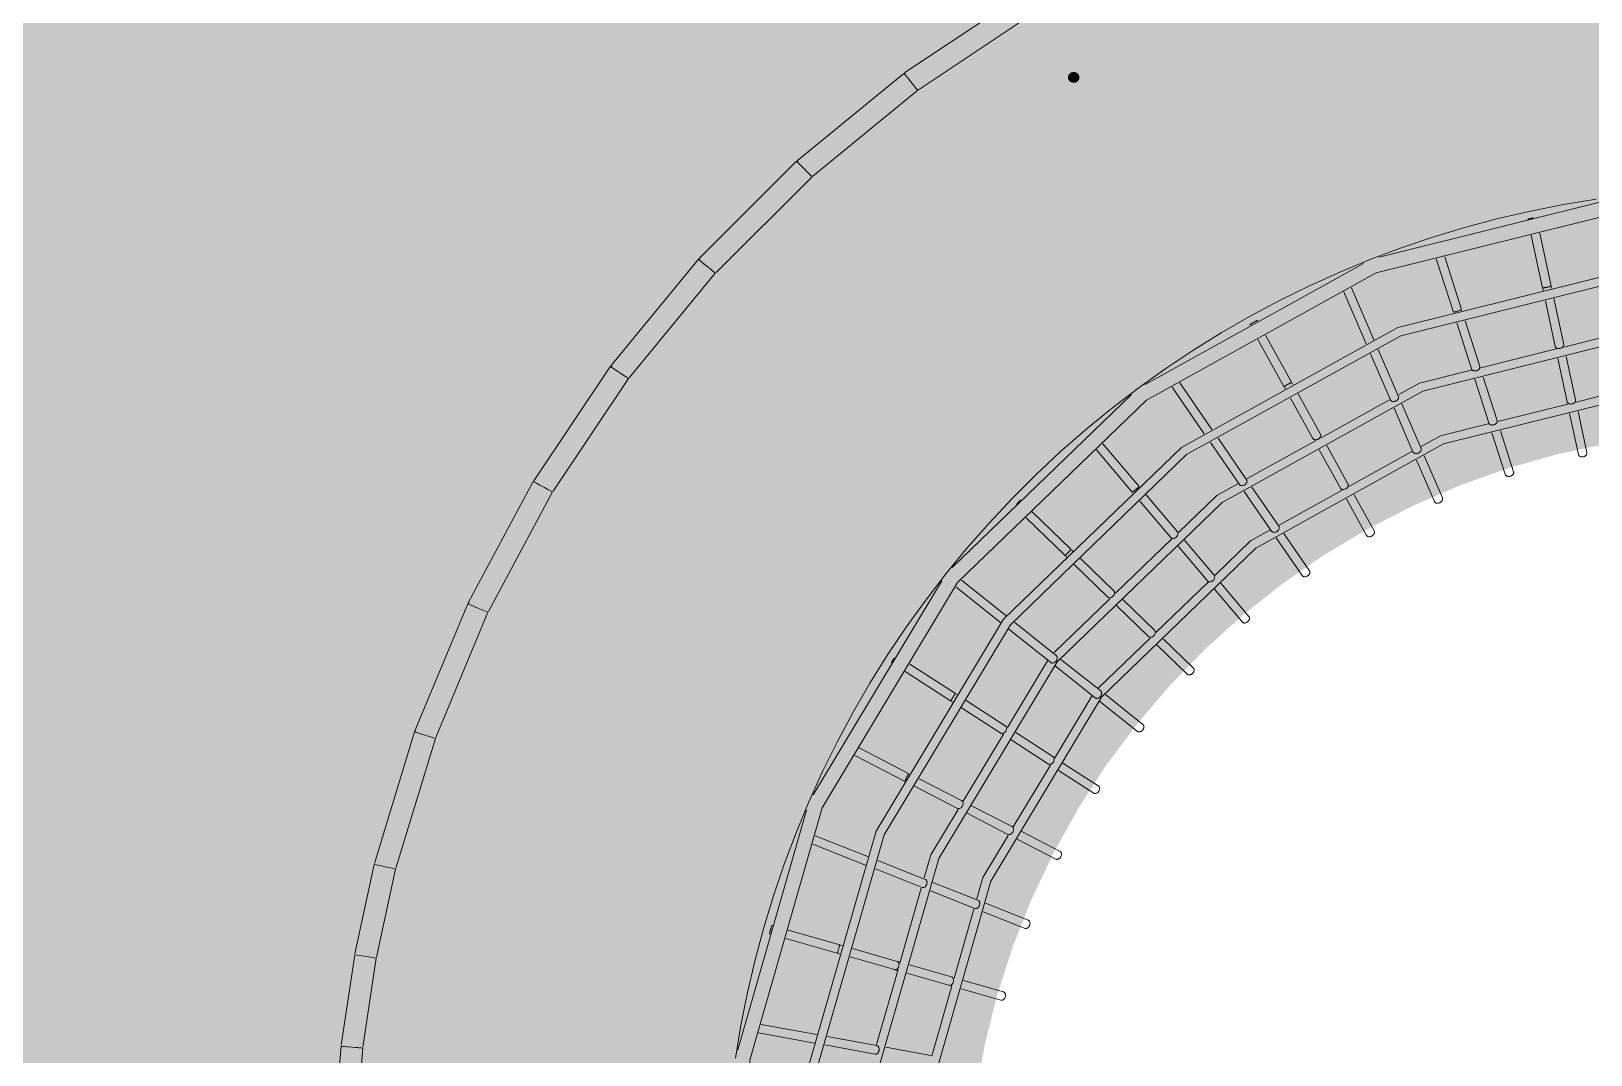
# Model space of a CAD drawing. Header units: millimetres. Extents: x -100577 to 287200, y -212120 to 238461.
# Drawn here: x 26389 to 29597, y 48802 to 50908 of the extents above; entities that cross this region are included whole.
import ezdxf

# ---------------------------------------------------------------- set-up
doc = ezdxf.new("R2010")
doc.units = ezdxf.units.MM
for name, color, linetype, lineweight in [('02_切断（家具）', 8, 'Continuous', 18), ('06_部屋の色', 8, 'Continuous', 0), ('11_見えがかり（家具）', 8, 'Continuous', 9)]:
    doc.layers.add(name, color=color, linetype=linetype, lineweight=lineweight)

msp = doc.modelspace()

# ---------------------------------------------------------------- hatches: boundary and pattern name
at = {"layer": '02_切断（家具）'}
msp.add_hatch(color=8, dxfattribs=at).paths.add_polyline_path([(28542.7, 50808.2), (28542.3, 50807.6), (28542, 50807.2), (28541.5, 50806.6), (28541.2, 50806.2), (28540.6, 50805.8), (28540.2, 50805.4), (28539.5, 50805), (28539, 50804.6), (28538.3, 50804.3), (28537.8, 50804), (28537, 50803.7), (28536.4, 50803.5), (28535.6, 50803.4), (28535, 50803.2), (28534.2, 50803.2), (28533.5, 50803.1), (28532.7, 50803.2), (28532.1, 50803.2), (28531.3, 50803.4), (28530.7, 50803.5), (28529.9, 50803.7), (28529.3, 50803.9), (28528.7, 50804.2), (28528.1, 50804.5), (28527.5, 50804.8), (28527.1, 50805.1), (28526.5, 50805.6), (28526.1, 50805.9), (28525.6, 50806.4), (28525.2, 50806.8), (28524.7, 50807.4), (28524.4, 50807.9), (28524, 50808.5), (28523.7, 50809.1), (28523.4, 50809.8), (28523.2, 50810.4), (28523, 50811.1), (28522.9, 50811.7), (28522.8, 50812.5), (28522.8, 50813.1), (28522.8, 50813.8), (28522.9, 50814.4), (28523, 50815.2), (28523.1, 50815.7), (28523.4, 50816.4), (28523.6, 50817), (28523.9, 50817.6), (28524.2, 50818.1), (28524.6, 50818.7), (28524.9, 50819.1), (28525.3, 50819.6), (28525.7, 50820), (28526.3, 50820.5), (28526.7, 50820.9), (28527.3, 50821.3), (28527.8, 50821.6), (28528.5, 50822), (28529.1, 50822.3), (28529.8, 50822.5), (28530.5, 50822.7), (28531.3, 50822.9), (28531.9, 50823), (28532.7, 50823.1), (28533.4, 50823.1), (28534.2, 50823.1), (28534.8, 50823.1), (28535.6, 50822.9), (28536.2, 50822.8), (28536.9, 50822.6), (28537.5, 50822.4), (28538.2, 50822.1), (28538.7, 50821.8), (28539.3, 50821.4), (28539.8, 50821.2), (28540.4, 50820.7), (28540.8, 50820.4), (28541.3, 50819.9), (28541.7, 50819.5), (28542.2, 50818.9), (28542.5, 50818.4), (28542.9, 50817.7), (28543.2, 50817.2), (28543.5, 50816.5), (28543.7, 50815.9), (28543.9, 50815.2), (28544, 50814.6), (28544.1, 50813.8), (28544.1, 50813.2), (28544.1, 50812.4), (28544, 50811.8), (28543.9, 50811.1), (28543.7, 50810.5), (28543.5, 50809.8), (28543.3, 50809.3), (28543, 50808.7)])
at = {"layer": '06_部屋の色', "true_color": 0xf6e3a4}
h = msp.add_hatch(color=8, dxfattribs=at)
h.paths.add_polyline_path([(15895.7, 43200.1), (16234.5, 43603.9), (16574.4, 44006.9), (14846.3, 45467.7), (18008.7, 50107.5), (18205.2, 50395.6), (18096.6, 50492.5), (18090.8, 50497.8), (18270.8, 50761.8), (18385, 50659.5), (18569.5, 50930.2), (18461.2, 51027.4), (18455.4, 51032.7), (18635.5, 51297), (18749.5, 51194.3), (18783.6, 51244.4), (18814.7, 51289.9), (20029.8, 53072.7), (19922.5, 53171.3), (19916.7, 53176.7), (20097.5, 53441.8), (20203.1, 53344.4), (20210.4, 53337.7), (20395.6, 53609.4), (20288.6, 53708.4), (20282.8, 53713.8), (20463.7, 53979.2), (20576.4, 53874.6), (20596, 53903.4), (21234.8, 54840.6), (21263.9, 54883.2), (21359.7, 55014.5), (21373.6, 55033.6), (21378.3, 55039.3), (21482.8, 55164.6), (21493.3, 55177.2), (21561.8, 55255.5), (21563.9, 55257.9), (21625.8, 55367.7), (21627.5, 55370.8), (21627.6, 55370.8), (21629.9, 55374.5), (21780.4, 55613.7), (21782.9, 55617), (21953.5, 55837.9), (21956.4, 55840.9), (22147.4, 56044.4), (22150.6, 56047.2), (22360.2, 56231.4), (22363.6, 56233.8), (22590, 56397), (22591.8, 56398.1), (22798.5, 56518.8), (22834.6, 56539.9), (23051.8, 56640.2), (23091.8, 56658.6), (23317.7, 56737.6), (23359.2, 56752.1), (23591.6, 56809), (23634.3, 56819.5), (23871.1, 56853.8), (23913.9, 56860), (23914.7, 56860.1), (23918.9, 56860.3), (24201.3, 56873.9), (24256.9, 56873.9), (26592.1, 56873.5), (26592.3, 57022), (26592.3, 57025.5), (30188.3, 57025), (30188.1, 56878.5), (30188.1, 56873), (30228.2, 56873), (30239.8, 56873), (33347.6, 56872.6), (33387.5, 56872.5), (33389.4, 56872.5), (33395.5, 56872.5), (33397.4, 56872.4), (33399.4, 56872.3), (33399.9, 56872.3), (33695.1, 56857.4), (33699.3, 56856.8), (33987.9, 56812.9), (33992, 56811.8), (34274.7, 56739.2), (34278.6, 56737.8), (34552.8, 56637.1), (34556.4, 56635.3), (34819.1, 56507.6), (34822.5, 56505.6), (35071.1, 56352.1), (35074.2, 56349.8), (35306.3, 56172), (35307.1, 56171.3), (35518.7, 55972.5), (35525, 55966.7), (35546.1, 55944.8), (35551.1, 55939.5), (35595.2, 55893.8), (35765.9, 55716.5), (38201.6, 53187.4), (38520.7, 52856), (38555.3, 52820.1), (38568.2, 52806.7), (38566, 52804.6), (38459.4, 52701.1), (38561.6, 52595.3), (38565, 52591.7), (38478.9, 52508), (37969.9, 52018.2), (37917.6, 51966.6), (37818.3, 52068.5), (37811.5, 52075.5), (37807.9, 52071.9), (37807.8, 52071.8), (37807.1, 52071.1), (37803.9, 52068), (37517.2, 51785.6), (37175.5, 51453.6), (37174.1, 51452.2), (37168.1, 51446.4), (36677.4, 50958.6), (36666.8, 50948), (36233.3, 50521), (36337.4, 50416.4), (36340.5, 50413.3), (36276.6, 50350.3), (35928, 49999), (35577, 49649.9), (35093, 49157.3), (34927.8, 48990.8), (34819.6, 49097.5), (34475.8, 48750.8), (34469.6, 48744.3), (34288.1, 48557.2), (34393.2, 48454.4), (34396.8, 48450.9), (34244.8, 48294.2), (33905.1, 47948.4), (33417, 47440), (32936.3, 46944.1), (32588.8, 46577.4), (32516.7, 46502.3), (32411.6, 46602.3), (32406.6, 46607.1), (32195, 46386.6), (32301.6, 46285.4), (32305.3, 46282), (32253.1, 46227.7), (31770.9, 45713.7), (31296, 45212.2), (31069.6, 44967.7), (30963.6, 45066.7), (30958.5, 45071.4), (30845.5, 44949.4), (30841.7, 44945.3), (30516.6, 44598.6), (30511.8, 44593.5), (30509.5, 44591.1), (30505.1, 44586.3), (30503.8, 44584.8), (30046.7, 44086.2), (30042.5, 44081.6), (29562.2, 43562.3), (29551.8, 43551), (29244.8, 43211.4), (29238.1, 43204.1), (28896.6, 42831.2), (28436.3, 42317.2), (28427.4, 42307.3), (28427.3, 42307.2), (28426.3, 42306.1), (27968.4, 41799.5), (27962.9, 41793.4), (27646.1, 41434.9), (27641.4, 41429.6), (27308.9, 41058), (27303.9, 41052.5), (26846.9, 40530.1), (26840, 40522.3), (26382.5, 40004.2), (26211.1, 39805.7), (26324, 39707.5), (26325.8, 39705.9), (26180.2, 39537.2), (25847.6, 39156.8), (25389.7, 38621), (24938.5, 38098.1), (24626.1, 37727.5), (24364.5, 37421.2), (23374.9, 38257.8), (23065.6, 38519.2), (23563.5, 39106.1), (24076.9, 39706.4), (24579.2, 40289.5), (25083.7, 40870.7), (22218.7, 43367), (21705, 42775.2), (21193.4, 42181.4), (20684.1, 41585.8), (20163.7, 40972.6), (20123.7, 40925.2), (22415.2, 38989.2), (21963.5, 38452.5), (21474.4, 37867.6), (21149.6, 37476.6), (20667.4, 36892.6), (20664.9, 36891), (20661.6, 36891.1), (14721.6, 41777.3), (14719.8, 41780.7), (14720.9, 41784.4), (15389.4, 42592.9)])
h.paths.add_polyline_path([(31135.5, 49518.8), (31065.3, 49596.5), (30990.2, 49669.4), (30910.4, 49737.2), (30826.3, 49799.7), (30738.4, 49856.5), (30647, 49907.4), (30552.3, 49952.3), (30455, 49990.9), (30355.4, 50023), (30253.8, 50048.6), (30150.9, 50067.4), (30046.9, 50079.5), (29942.3, 50084.8), (29837.6, 50083.2), (29733.3, 50074.7), (29629.6, 50059.5), (29527.3, 50037.5), (29426.6, 50008.9), (29327.9, 49973.7), (29231.8, 49932.1), (29138.7, 49884.4), (29048.8, 49830.7), (28962.7, 49771.2), (28880.6, 49706.2), (28802.9, 49635.9), (28730, 49560.8), (28662.2, 49481), (28599.7, 49397), (28542.9, 49309.1), (28491.9, 49217.6), (28447.1, 49123), (28408.5, 49025.7), (28376.3, 48926.1), (28350.8, 48824.5), (28331.9, 48721.5), (28319.9, 48617.5), (28314.6, 48512.9), (28316.2, 48408.3), (28324.6, 48303.9), (28339.9, 48200.3), (28361.9, 48097.9), (28390.5, 47997.2), (28425.7, 47898.6), (28467.2, 47802.5), (28515, 47709.3), (28568.7, 47619.5), (28628.2, 47533.3), (28693.2, 47451.2), (28763.4, 47373.5), (28838.6, 47300.7), (28918.3, 47232.9), (29002.4, 47170.4), (29090.3, 47113.5), (29181.7, 47062.6), (29276.4, 47017.7), (29373.7, 46979.1), (29473.3, 46947), (29574.9, 46921.4), (29677.9, 46902.6), (29781.9, 46890.5), (29886.5, 46885.3), (29991.1, 46886.9), (30095.5, 46895.3), (30199.1, 46910.6), (30301.4, 46932.5), (30402.1, 46961.2), (30500.8, 46996.4), (30596.9, 47037.9), (30690, 47085.6), (30779.9, 47139.4), (30866.1, 47198.9), (30948.1, 47263.8), (31025.8, 47334.1), (31098.7, 47409.2), (31166.5, 47489), (31229, 47573), (31285.8, 47660.9), (31336.8, 47752.4), (31381.7, 47847), (31420.2, 47944.3), (31452.4, 48044), (31477.9, 48145.5), (31496.8, 48248.5), (31508.9, 48352.5), (31514.1, 48457.1), (31512.5, 48561.8), (31504.1, 48666.1), (31488.8, 48769.7), (31466.8, 48872.1), (31438.2, 48972.8), (31403, 49071.4), (31361.5, 49167.5), (31313.8, 49260.7), (31260, 49350.6), (31200.5, 49436.7)], flags=0)

# ---------------------------------------------------------------- linework, layer by layer
at = {"layer": '02_切断（家具）'}
msp.add_lwpolyline([(28542.7, 50808.2), (28542.3, 50807.6), (28542, 50807.2), (28541.5, 50806.6), (28541.2, 50806.2), (28540.6, 50805.8), (28540.2, 50805.4), (28539.5, 50805), (28539, 50804.6), (28538.3, 50804.3), (28537.8, 50804), (28537, 50803.7), (28536.4, 50803.5), (28535.6, 50803.4), (28535, 50803.2), (28534.2, 50803.2), (28533.5, 50803.1), (28532.7, 50803.2), (28532.1, 50803.2), (28531.3, 50803.4), (28530.7, 50803.5), (28529.9, 50803.7), (28529.3, 50803.9), (28528.7, 50804.2), (28528.1, 50804.5), (28527.5, 50804.8), (28527.1, 50805.1), (28526.5, 50805.6), (28526.1, 50805.9), (28525.6, 50806.4), (28525.2, 50806.8), (28524.7, 50807.4), (28524.4, 50807.9), (28524, 50808.5), (28523.7, 50809.1), (28523.4, 50809.8), (28523.2, 50810.4), (28523, 50811.1), (28522.9, 50811.7), (28522.8, 50812.5), (28522.8, 50813.1), (28522.8, 50813.8), (28522.9, 50814.4), (28523, 50815.2), (28523.1, 50815.7), (28523.4, 50816.4), (28523.6, 50817), (28523.9, 50817.6), (28524.2, 50818.1), (28524.6, 50818.7), (28524.9, 50819.1), (28525.3, 50819.6), (28525.7, 50820), (28526.3, 50820.5), (28526.7, 50820.9), (28527.3, 50821.3), (28527.8, 50821.6), (28528.5, 50822), (28529.1, 50822.3), (28529.8, 50822.5), (28530.5, 50822.7), (28531.3, 50822.9), (28531.9, 50823), (28532.7, 50823.1), (28533.4, 50823.1), (28534.2, 50823.1), (28534.8, 50823.1), (28535.6, 50822.9), (28536.2, 50822.8), (28536.9, 50822.6), (28537.5, 50822.4), (28538.2, 50822.1), (28538.7, 50821.8), (28539.3, 50821.4), (28539.8, 50821.2), (28540.4, 50820.7), (28540.8, 50820.4), (28541.3, 50819.9), (28541.7, 50819.5), (28542.2, 50818.9), (28542.5, 50818.4), (28542.9, 50817.7), (28543.2, 50817.2), (28543.5, 50816.5), (28543.7, 50815.9), (28543.9, 50815.2), (28544, 50814.6), (28544.1, 50813.8), (28544.1, 50813.2), (28544.1, 50812.4), (28544, 50811.8), (28543.9, 50811.1), (28543.7, 50810.5), (28543.5, 50809.8), (28543.3, 50809.3), (28543, 50808.7), (28542.7, 50808.2)], dxfattribs=at)
at = {"layer": '11_見えがかり（家具）'}
for points in [[(28185.8, 50822.9), (28421.4, 50979.9), (28423.5, 50976.8), (28425.6, 50973.7), (28427.6, 50970.5), (28433.9, 50961.2), (28436, 50958.1), (28442.2, 50948.7), (28443.9, 50946.1), (28446.4, 50942.5), (28214.3, 50787.7)], [(27965, 50642.2), (28184, 50821.5), (28186.4, 50818.6), (28191.2, 50812.8), (28193.5, 50809.9), (28198.3, 50804.1), (28200.7, 50801.2), (28203.1, 50798.3), (28205.4, 50795.4), (28210.2, 50789.6), (28212.6, 50786.7), (27996.8, 50610)], [(28187, 50821.1), (28185.8, 50822.9)], [(27762.9, 50440.7), (27963.4, 50640.7), (27966, 50638), (27971.3, 50632.7), (27974, 50630.1), (27979.2, 50624.8), (27981.9, 50622.1), (27987.2, 50616.8), (27992.5, 50611.5), (27995.1, 50608.8), (27797.7, 50411.8)], [(27966.3, 50640.6), (27965, 50642.2)], [(29161.7, 50443.1), (29659.7, 50567.3)], [(29608.5, 50562.6), (29540.7, 50551.5), (29473.3, 50538.2), (29406.3, 50522.6), (29339.9, 50504.9), (29274.1, 50485), (29209, 50463), (29144.7, 50438.9), (29081.2, 50412.7), (29018.6, 50384.4), (28956.9, 50354), (28896.3, 50321.7), (28836.7, 50287.4), (28778.3, 50251.2), (28721.1, 50213.1), (28665.2, 50173.1), (28610.7, 50131.3), (28557.5, 50087.8), (28505.8, 50042.5), (28455.6, 49995.6), (28406.9, 49947.1), (28359.9, 49897), (28314.5, 49845.4), (28270.9, 49792.3), (28229, 49737.8), (28188.9, 49682), (28150.7, 49624.9), (28114.3, 49566.6), (28079.9, 49507.1), (28047.4, 49446.6), (28017, 49385), (27988.5, 49322.4), (27962.2, 49258.9), (27937.9, 49194.6), (27915.7, 49129.6), (27895.7, 49063.9), (27877.9, 48997.5), (27862.2, 48930.6), (27848.7, 48863.2), (27837.4, 48795.4)], [(29680, 50541.7), (29155.7, 50411), (28683.1, 50149), (28294.4, 49773.6), (28016, 49310.4), (27867.1, 48791), (27857.7, 48250.7), (27988.4, 47726.4), (28250.4, 47253.7), (28625.8, 46865), (29089, 46586.7), (29608.4, 46437.8)], [(29467.6, 50521.5), (29467.6, 50521.6), (29467.7, 50521.7), (29467.9, 50521.7), (29468.2, 50521.8), (29468.7, 50522)], [(29468.7, 50522), (29469.4, 50522.1), (29470.2, 50522.3), (29471.1, 50522.5), (29472.1, 50522.8), (29473.1, 50523), (29474.2, 50523.3), (29475.3, 50523.5), (29476.4, 50523.7), (29477.4, 50524), (29478.5, 50524.2), (29478.8, 50524.2)], [(29492.2, 50492.8), (29515.7, 50383.6), (29515.6, 50383.5), (29515.4, 50383.5), (29515.1, 50383.4), (29514.6, 50383.2), (29513.9, 50383.1), (29513.1, 50382.9), (29512.2, 50382.6), (29511.2, 50382.4), (29510.2, 50382.2), (29509.1, 50381.9), (29508, 50381.7), (29506.9, 50381.5), (29505.9, 50381.2), (29504.8, 50381), (29503.7, 50380.8), (29502.6, 50380.6), (29501.6, 50380.4), (29500.7, 50380.2), (29499.9, 50380), (29499.2, 50379.9), (29498.7, 50379.8), (29498.4, 50379.8), (29498.2, 50379.8), (29498.1, 50379.8), (29474.7, 50488.5)], [(27581.6, 50220.4), (27761.5, 50439.1), (27764.4, 50436.7), (27767.2, 50434.3), (27770.1, 50431.9), (27787.5, 50417.6), (27790.4, 50415.3), (27793.3, 50412.9), (27796.2, 50410.5), (27619, 50195.1)], [(27764.4, 50439.2), (27762.9, 50440.7)], [(29296.7, 50444.1), (29331.5, 50335.4), (29331.5, 50335.3), (29331.3, 50335.2), (29330.9, 50335.1), (29330.5, 50334.9), (29329.8, 50334.7), (29329.1, 50334.4), (29328.2, 50334.1), (29327.2, 50333.8), (29326.2, 50333.4), (29325.1, 50333.1), (29324, 50332.7), (29323, 50332.4), (29322, 50332.1), (29320.9, 50331.7), (29319.9, 50331.4), (29318.8, 50331.1), (29317.8, 50330.8), (29316.9, 50330.5), (29316.1, 50330.3), (29315.5, 50330.1), (29315, 50330), (29314.6, 50329.9), (29314.4, 50329.9), (29314.4, 50329.9), (29279.2, 50439.7)], [(28347.7, 47325.7), (28101, 47770.7), (27977.9, 48264.4), (27986.8, 48773.1), (28127.1, 49262.2), (28389.1, 49698.3), (28755.1, 50051.7), (29200.1, 50298.4), (29693.7, 50421.4)], [(29695.8, 50403.6), (29206.7, 50281.6), (28765.8, 50037.2), (28403.2, 49687.1), (28143.6, 49255), (28004.6, 48770.4)], [(28680.5, 50181.6), (29129.4, 50430.4)], [(29135.3, 50264.8), (29089.1, 50371.8)], [(29104.9, 50380.5), (29151.1, 50273.5)], [(29499.1, 50375), (29498.5, 50377.8)], [(29516.1, 50381.6), (29516.6, 50379.3)], [(29521.2, 50358), (29541.4, 50263.9), (29541.5, 50263), (29541.5, 50262.1), (29541.3, 50261.2), (29540.9, 50260.3), (29540.4, 50259.5), (29539.8, 50258.7), (29539.1, 50258), (29538.3, 50257.4), (29537.4, 50256.8), (29536.4, 50256.3), (29535.3, 50255.9), (29534.2, 50255.6), (29533, 50255.4), (29531.8, 50255.3), (29530.5, 50255.3), (29529.4, 50255.4), (29528.3, 50255.7), (29527.3, 50256.1), (29526.5, 50256.5), (29525.7, 50257), (29525.1, 50257.6), (29524.6, 50258.3), (29524.1, 50259), (29523.9, 50259.8), (29503.7, 50353.6)], [(28897.2, 50305.2), (28897.9, 50305.7), (28898.7, 50306.1), (28899.6, 50306.6), (28900.5, 50307.2), (28901.5, 50307.7), (28902.5, 50308.3), (28903.4, 50308.8), (28904.4, 50309.3), (28905.3, 50309.9), (28906.3, 50310.4), (28907.3, 50310.9), (28908.2, 50311.4), (28909, 50311.8), (28909.7, 50312.2), (28910.3, 50312.5), (28910.8, 50312.7), (28911.1, 50312.9), (28911.3, 50313), (28911.4, 50313), (28911.9, 50312.1)], [(29338.8, 50312.5), (29369, 50218.3), (29369.1, 50217.4), (29369, 50216.4), (29368.8, 50215.5), (29368.5, 50214.6), (29367.9, 50213.7), (29367.3, 50212.9), (29366.6, 50212.2), (29365.8, 50211.5), (29364.9, 50210.9), (29364, 50210.4), (29362.9, 50209.9), (29361.7, 50209.6), (29360.5, 50209.3), (29359.3, 50209.2), (29358.1, 50209.1), (29357, 50209.3), (29355.9, 50209.5), (29355, 50209.8), (29354.1, 50210.3), (29353.4, 50210.7), (29352.8, 50211.3), (29352.3, 50212), (29351.9, 50212.7), (29351.6, 50213.5), (29321.3, 50308.1)], [(29332.1, 50333.5), (29332.1, 50333.3)], [(29709.6, 50281.8), (29251.6, 50167.6), (28838.7, 49938.7), (28499.1, 49610.8), (28256, 49206.1), (28125.8, 48752.3)], [(28896.1, 50303.4), (28895.7, 50304.2), (28895.7, 50304.3), (28895.9, 50304.4), (28896.2, 50304.6), (28896.6, 50304.9), (28897.2, 50305.2)], [(28928.2, 50282.6), (28981.7, 50186.1), (28981.7, 50186), (28981.5, 50185.9), (28981.2, 50185.7), (28980.8, 50185.4), (28980.2, 50185.1), (28979.5, 50184.7), (28978.7, 50184.2), (28977.8, 50183.7), (28976.9, 50183.1), (28975.9, 50182.6), (28974.9, 50182.1), (28974, 50181.5), (28973, 50181), (28972, 50180.5), (28971.1, 50179.9), (28970.1, 50179.4), (28969.2, 50178.9), (28968.4, 50178.5), (28967.6, 50178.1), (28967, 50177.8), (28966.6, 50177.6), (28966.2, 50177.5), (28966.1, 50177.4), (28966, 50177.4), (28912.5, 50273.9)], [(29541.8, 50258.3), (29696.8, 50297)], [(29159.8, 50253.4), (29201.6, 50156.8), (29201.9, 50155.9), (29202, 50155), (29201.9, 50154.1), (29201.7, 50153.1), (29201.3, 50152.2), (29200.8, 50151.3), (29200.2, 50150.4), (29199.5, 50149.7), (29198.7, 50149), (29197.8, 50148.4), (29196.9, 50147.8), (29195.8, 50147.3), (29194.7, 50146.9), (29193.5, 50146.5), (29192.3, 50146.4), (29191.1, 50146.3), (29190, 50146.4), (29189, 50146.6), (29188, 50146.9), (29187.2, 50147.3), (29186.5, 50147.8), (29185.9, 50148.3), (29185.4, 50149), (29185, 50149.7), (29144, 50244.6)], [(29370.9, 50215.7), (29526.2, 50254.4)], [(27424.5, 49982.3), (27422.7, 49983.4), (27580.3, 50218.7), (27583.4, 50216.6), (27586.5, 50214.5), (27589.6, 50212.4)], [(27589.6, 50212.4), (27592.8, 50210.3), (27595.9, 50208.2), (27602.1, 50204), (27605.2, 50202), (27608.3, 50199.9), (27611.4, 50197.8), (27617.7, 50193.6), (27462.5, 49961.9)], [(27583.2, 50219.1), (27581.6, 50220.4)], [(29546.7, 50239.1), (29565.9, 50149.8), (29566, 50149), (29566, 50148), (29565.8, 50147.1), (29565.5, 50146.2), (29565, 50145.4), (29564.3, 50144.6), (29563.6, 50143.8), (29562.9, 50143.2), (29562, 50142.7), (29561, 50142.2), (29559.9, 50141.7), (29558.8, 50141.4), (29557.6, 50141.2), (29556.3, 50141.1), (29555.1, 50141.1), (29554, 50141.2), (29552.9, 50141.5), (29551.9, 50141.9), (29551, 50142.3), (29550.3, 50142.8), (29549.7, 50143.4), (29549.1, 50144.1), (29548.7, 50144.9), (29548.4, 50145.7), (29529.3, 50234.8)], [(28751.7, 50184.7), (28817.9, 50088.8)], [(28982.7, 50184.3), (28984.5, 50181.1)], [(29202.1, 50160.6), (29245, 50184.3), (29350.8, 50210.7)], [(29375.9, 50196.5), (29404.6, 50107.1), (29404.7, 50106.2), (29404.6, 50105.3), (29404.4, 50104.4), (29404.1, 50103.4), (29403.6, 50102.5), (29402.9, 50101.7), (29402.2, 50101), (29401.4, 50100.3), (29400.6, 50099.7), (29399.6, 50099.2), (29398.5, 50098.7), (29397.4, 50098.3), (29396.2, 50098.1), (29395, 50097.9), (29393.8, 50097.9), (29392.7, 50098), (29391.6, 50098.3), (29390.6, 50098.6), (29389.8, 50099), (29389.1, 50099.5), (29388.4, 50100.1), (29387.9, 50100.8), (29387.5, 50101.5), (29387.2, 50102.4), (29358.5, 50192.2)], [(29566.8, 50145.3), (29710.1, 50181)], [(29722.9, 50165.8), (29294.4, 50059), (28908.1, 49844.9), (28590.4, 49538.1), (28363, 49159.6), (28241.3, 48735.1)], [(28283.5, 49804.5), (28652.6, 50161)], [(28802.1, 50080), (28735.8, 50176)], [(28968.7, 50172.4), (28967, 50175.6)], [(28995.1, 50162), (29041, 50079.2), (29041.4, 50078.4), (29041.6, 50077.6), (29041.7, 50076.7), (29041.7, 50075.7), (29041.5, 50074.7), (29041.1, 50073.7), (29040.6, 50072.8), (29040, 50071.9), (29039.3, 50071.1), (29038.5, 50070.4), (29037.7, 50069.7), (29036.8, 50069.1), (29035.7, 50068.5), (29034.6, 50068.1), (29033.5, 50067.7), (29032.3, 50067.5), (29031.1, 50067.4), (29030, 50067.4), (29029, 50067.6), (29028.1, 50067.9), (29027.3, 50068.3), (29026.6, 50068.7), (29026, 50069.3), (29025.5, 50069.9), (28979.3, 50153.3)], [(29042.2, 50071.9), (29182.9, 50149.9)], [(29208.3, 50141.3), (29247.9, 50049.7), (29248.2, 50048.8), (29248.3, 50047.9), (29248.2, 50047), (29248, 50046), (29247.7, 50045.1), (29247.2, 50044.1), (29246.5, 50043.3), (29245.8, 50042.5), (29245.1, 50041.8), (29244.2, 50041.2), (29243.2, 50040.6), (29242.2, 50040.1), (29241.1, 50039.7), (29239.9, 50039.3), (29238.7, 50039.2), (29237.5, 50039.1), (29236.4, 50039.2), (29235.3, 50039.4), (29234.4, 50039.7), (29233.6, 50040.1), (29232.9, 50040.6), (29232.3, 50041.2), (29231.7, 50041.8), (29231.3, 50042.6), (29192.5, 50132.5)], [(29406.1, 50105.2), (29549.9, 50141.1)], [(29571, 50125.9), (29589.2, 50041.4), (29589.3, 50040.5), (29589.3, 50039.5), (29589.1, 50038.6), (29588.8, 50037.7), (29588.3, 50036.8), (29587.7, 50036), (29587, 50035.3), (29586.2, 50034.7), (29585.4, 50034.1), (29584.4, 50033.6), (29583.3, 50033.1), (29582.2, 50032.8), (29581, 50032.6), (29579.7, 50032.5), (29578.5, 50032.5), (29577.4, 50032.6), (29576.3, 50032.9), (29575.3, 50033.3), (29574.4, 50033.7), (29573.7, 50034.2), (29573, 50034.8), (29572.5, 50035.5), (29572, 50036.3), (29571.7, 50037.1), (29553.6, 50121.6)], [(29248.3, 50053.8), (29287.8, 50075.7), (29386, 50100.2)], [(29411.3, 50086.1), (29438.4, 50001.5), (29438.5, 50000.6), (29438.5, 49999.6), (29438.3, 49998.7), (29437.9, 49997.7), (29437.4, 49996.8), (29436.8, 49996), (29436.1, 49995.2), (29435.3, 49994.6), (29434.5, 49994), (29433.5, 49993.4), (29432.5, 49992.9), (29431.3, 49992.6), (29430.1, 49992.3), (29428.9, 49992.1), (29427.7, 49992.1), (29426.6, 49992.2), (29425.5, 49992.5), (29424.5, 49992.8), (29423.7, 49993.3), (29422.9, 49993.8), (29422.3, 49994.3), (29421.8, 49995), (29421.3, 49995.8), (29421.1, 49996.6), (29393.8, 50081.7)], [(28593.3, 50059.5), (28667.8, 49971.5), (28667.7, 49971.4), (28667.6, 49971.2), (28667.4, 49971), (28667, 49970.6), (28666.5, 49970.2), (28665.9, 49969.6), (28665.2, 49969), (28664.4, 49968.3), (28663.6, 49967.6), (28662.7, 49966.9), (28661.9, 49966.2), (28661.1, 49965.5), (28660.2, 49964.8), (28659.4, 49964.1), (28658.5, 49963.3), (28657.7, 49962.6), (28656.9, 49962), (28656.2, 49961.4), (28655.5, 49960.9), (28655, 49960.5), (28654.6, 49960.2), (28654.3, 49960), (28654.1, 49959.9), (28654, 49959.8), (28580.3, 50047)], [(28830.4, 50070.7), (28889.2, 49985.5), (28889.6, 49984.7), (28889.9, 49983.9), (28890, 49982.9), (28889.9, 49982), (28889.7, 49980.9), (28889.4, 49979.9), (28888.9, 49979), (28888.3, 49978), (28887.6, 49977.2), (28886.9, 49976.4), (28886.1, 49975.7), (28885.2, 49975), (28884.2, 49974.4), (28883.1, 49973.9), (28882, 49973.5), (28880.8, 49973.3), (28879.7, 49973.2), (28878.6, 49973.2), (28877.6, 49973.3), (28876.7, 49973.6), (28875.9, 49973.9), (28875.3, 49974.4), (28874.7, 49974.9), (28874.2, 49975.6), (28814.5, 50062)], [(28890.2, 49987.6), (29030.8, 50065.6)], [(29054, 50055.8), (29097.6, 49977.1), (29098, 49976.3), (29098.2, 49975.5), (29098.3, 49974.6), (29098.3, 49973.6), (29098.1, 49972.6), (29097.7, 49971.6), (29097.2, 49970.7), (29096.6, 49969.8), (29095.9, 49969), (29095.2, 49968.2), (29094.3, 49967.6), (29093.4, 49966.9), (29092.4, 49966.4), (29091.3, 49965.9), (29090.1, 49965.6), (29088.9, 49965.3), (29087.8, 49965.3), (29086.7, 49965.3), (29085.7, 49965.5), (29084.7, 49965.8), (29083.9, 49966.2), (29083.2, 49966.6), (29082.6, 49967.2), (29082.1, 49967.8), (29038.2, 50047)], [(29043.2, 50075.2), (29043.4, 50074.9)], [(29099.7, 49971.5), (29229, 50043.2)], [(29254.4, 50034.6), (29291.9, 49947.8), (29292.2, 49947), (29292.3, 49946.1), (29292.3, 49945.1), (29292.1, 49944.1), (29291.7, 49943.2), (29291.2, 49942.2), (29290.6, 49941.4), (29289.9, 49940.6), (29289.2, 49939.9), (29288.3, 49939.2), (29287.4, 49938.6), (29286.3, 49938.1), (29285.2, 49937.7), (29284, 49937.4), (29282.8, 49937.2), (29281.6, 49937.2), (29280.5, 49937.2), (29279.4, 49937.5), (29278.5, 49937.8), (29277.7, 49938.2), (29276.9, 49938.7), (29276.3, 49939.2), (29275.8, 49939.9), (29275.4, 49940.7), (29238.6, 50025.8)], [(27289.7, 49731), (27287.9, 49732), (27421.6, 49981.5), (27428.2, 49978), (27431.5, 49976.2)], [(27431.5, 49976.2), (27434.8, 49974.4), (27438.1, 49972.7), (27444.7, 49969.1), (27448, 49967.4), (27451.4, 49965.6), (27454.7, 49963.8), (27461.3, 49960.3), (27329.5, 49714.4)], [(28655.4, 49958.2), (28655.3, 49958.3)], [(28749.4, 49877.3), (28828, 49953.2), (28870.9, 49977)], [(28899.7, 49970.3), (28955.5, 49889.5), (28955.9, 49888.7), (28956.2, 49887.8), (28956.3, 49886.9), (28956.3, 49885.9), (28956.1, 49884.9), (28955.7, 49883.9), (28955.3, 49882.9), (28954.7, 49881.9), (28954, 49881.1), (28953.3, 49880.3), (28952.5, 49879.6), (28951.6, 49878.9), (28950.5, 49878.3), (28949.5, 49877.8), (28948.3, 49877.4), (28947.2, 49877.2), (28946.1, 49877.1), (28945, 49877.1), (28944, 49877.2), (28943.1, 49877.5), (28942.3, 49877.9), (28941.6, 49878.3), (28941, 49878.9), (28940.5, 49879.5), (28883.9, 49961.5)], [(28956.2, 49892), (29085.5, 49963.7)], [(29110.1, 49954.6), (29151.4, 49880.1), (29151.8, 49879.3), (29152, 49878.4), (29152.2, 49877.5), (29152.1, 49876.5), (29151.9, 49875.5), (29151.6, 49874.5), (29151.1, 49873.6), (29150.5, 49872.7), (29149.8, 49871.8), (29149.1, 49871.1), (29148.2, 49870.4), (29147.3, 49869.8), (29146.3, 49869.2), (29145.2, 49868.8), (29144, 49868.4), (29142.8, 49868.2), (29141.7, 49868.1), (29140.6, 49868.2), (29139.5, 49868.3), (29138.6, 49868.6), (29137.8, 49869), (29137.1, 49869.5), (29136.5, 49870.1), (29136, 49870.7), (29094.3, 49945.8)], [(28415.8, 49935.1), (28416, 49935.2), (28416.8, 49936), (28417.5, 49936.8), (28418.3, 49937.6), (28419.1, 49938.4), (28419.8, 49939.2), (28420.6, 49940), (28421.3, 49940.7), (28422, 49941.3), (28422.6, 49941.9), (28423.1, 49942.4), (28423.5, 49942.7), (28423.7, 49943), (28423.9, 49943.1), (28424, 49943.1), (28424.1, 49943)], [(28682.5, 49954), (28746.9, 49878), (28747.4, 49877.4), (28747.8, 49876.6), (28748, 49875.8), (28748.1, 49874.8), (28748.1, 49873.8), (28747.9, 49872.8), (28747.6, 49871.7), (28747.1, 49870.7), (28746.6, 49869.7), (28745.9, 49868.8), (28745.2, 49868), (28744.4, 49867.3), (28743.6, 49866.6), (28742.6, 49865.9), (28741.5, 49865.4), (28740.4, 49865), (28739.3, 49864.7), (28738.2, 49864.5), (28737.2, 49864.5), (28736.2, 49864.6), (28735.3, 49864.9), (28734.6, 49865.2), (28733.9, 49865.7), (28733.3, 49866.2), (28669.6, 49941.5)], [(28448.3, 49919.5), (28528.1, 49842.1), (28528.1, 49842.1), (28527.9, 49841.9), (28527.7, 49841.6), (28527.4, 49841.2), (28526.9, 49840.7), (28526.4, 49840.1), (28525.7, 49839.4), (28525, 49838.7), (28524.3, 49837.9), (28523.5, 49837.1), (28522.7, 49836.3), (28522, 49835.5), (28521.2, 49834.7), (28520.5, 49833.9), (28519.7, 49833.1), (28518.9, 49832.4), (28518.2, 49831.6), (28517.5, 49831), (28516.9, 49830.4), (28516.4, 49829.9), (28516.1, 49829.6), (28515.8, 49829.4), (28515.6, 49829.2), (28515.6, 49829.2), (28435.4, 49907)], [(28619.5, 49751.9), (28735.3, 49863.6)], [(28761.2, 49861.1), (28822.3, 49789), (28822.8, 49788.3), (28823.2, 49787.5), (28823.4, 49786.7), (28823.6, 49785.7), (28823.6, 49784.7), (28823.4, 49783.6), (28823.1, 49782.6), (28822.6, 49781.6), (28822.1, 49780.6), (28821.4, 49779.7), (28820.7, 49778.9), (28819.9, 49778.2), (28819, 49777.4), (28818.1, 49776.8), (28817, 49776.3), (28815.9, 49775.8), (28814.8, 49775.5), (28813.7, 49775.4), (28812.6, 49775.4), (28811.7, 49775.5), (28810.8, 49775.7), (28810, 49776.1), (28809.3, 49776.6), (28808.7, 49777.1), (28748.2, 49848.6)], [(28824.6, 49789.1), (28897.4, 49859.4), (28936.9, 49881.3)], [(28965.8, 49874.6), (29018.6, 49798.1), (29019, 49797.4), (29019.3, 49796.5), (29019.4, 49795.5), (29019.4, 49794.5), (29019.2, 49793.5), (29018.9, 49792.5), (29018.4, 49791.5), (29017.8, 49790.6), (29017.1, 49789.7), (29016.4, 49788.9), (29015.6, 49788.2), (29014.7, 49787.5), (29013.7, 49786.9), (29012.6, 49786.4), (29011.5, 49786), (29010.3, 49785.8), (29009.2, 49785.7), (29008.1, 49785.7), (29007.1, 49785.8), (29006.2, 49786.1), (29005.4, 49786.5), (29004.7, 49787), (29004.1, 49787.5), (29003.6, 49788.2), (28950, 49865.8)], [(28518.7, 49826.2), (28517, 49827.8)], [(28529.5, 49840.7), (28531.6, 49838.7)], [(28547.3, 49823.5), (28616.3, 49756.6), (28616.8, 49755.9), (28617.2, 49755.1), (28617.4, 49754.3), (28617.6, 49753.3), (28617.6, 49752.3), (28617.4, 49751.2), (28617.1, 49750.1), (28616.7, 49749.1), (28616.2, 49748.1), (28615.6, 49747.1), (28614.9, 49746.3), (28614.1, 49745.5), (28613.3, 49744.8), (28612.3, 49744.1), (28611.3, 49743.5), (28610.3, 49743), (28609.2, 49742.7), (28608.1, 49742.5), (28607.1, 49742.5), (28606.2, 49742.6), (28605.3, 49742.8), (28604.5, 49743.1), (28603.9, 49743.6), (28603.3, 49744.1), (28534.4, 49811)], [(27997.5, 49337.4), (28261.9, 49777.3)], [(28382.8, 49691.7), (28291.3, 49764.6)], [(28302.5, 49778.7), (28394, 49705.8)], [(28702.6, 49671.3), (28809.8, 49774.8)], [(28836.1, 49772.6), (28894, 49704.3), (28894.5, 49703.6), (28894.9, 49702.8), (28895.2, 49701.9), (28895.3, 49701), (28895.3, 49700), (28895.1, 49698.9), (28894.8, 49697.8), (28894.4, 49696.8), (28893.8, 49695.9), (28893.2, 49695), (28892.5, 49694.1), (28891.7, 49693.4), (28890.8, 49692.7), (28889.8, 49692), (28888.8, 49691.5), (28887.7, 49691.1), (28886.6, 49690.8), (28885.5, 49690.6), (28884.4, 49690.6), (28883.4, 49690.7), (28882.5, 49691), (28881.7, 49691.4), (28881, 49691.8), (28880.5, 49692.4), (28823.2, 49760.1)], [(27180.2, 49467.7), (27178.3, 49468.5), (27286.9, 49730), (27290.4, 49728.5), (27293.8, 49727.1), (27307.7, 49721.4)], [(28493, 49629.7), (28607.7, 49740.5)], [(28634.6, 49738.8), (28700.1, 49675.3), (28700.6, 49674.6), (28701, 49673.9), (28701.2, 49673), (28701.4, 49672), (28701.4, 49671), (28701.2, 49669.9), (28701, 49668.8), (28700.5, 49667.8), (28700, 49666.8), (28699.4, 49665.8), (28698.7, 49665), (28698, 49664.2), (28697.1, 49663.4), (28696.2, 49662.8), (28695.2, 49662.2), (28694.1, 49661.7), (28693, 49661.4), (28692, 49661.2), (28690.9, 49661.2), (28690, 49661.3), (28689.1, 49661.5), (28688.3, 49661.9), (28687.7, 49662.3), (28687.1, 49662.9), (28621.6, 49726.3)], [(27307.7, 49721.4), (27311.2, 49719.9), (27314.6, 49718.5), (27328.5, 49712.7), (27221.5, 49455.1)], [(28411.3, 49692.1), (28497.7, 49623.4), (28498.2, 49622.9), (28498.7, 49622.2), (28499.1, 49621.4), (28499.4, 49620.5), (28499.6, 49619.6), (28499.6, 49618.5), (28499.5, 49617.4), (28499.2, 49616.3), (28498.8, 49615.2), (28498.3, 49614.2), (28497.8, 49613.2), (28497.1, 49612.3), (28496.4, 49611.5), (28495.6, 49610.7), (28494.7, 49610), (28493.7, 49609.4), (28492.7, 49608.9), (28491.7, 49608.5), (28490.6, 49608.3), (28489.6, 49608.3), (28488.7, 49608.3), (28487.9, 49608.6), (28487.1, 49608.9), (28486.4, 49609.3), (28400.1, 49678)], [(28584.3, 49557), (28690.5, 49659.5)], [(28717.7, 49658.2), (28779.7, 49598), (28780.2, 49597.4), (28780.6, 49596.6), (28780.9, 49595.7), (28781.1, 49594.7), (28781.1, 49593.7), (28781, 49592.6), (28780.7, 49591.5), (28780.3, 49590.4), (28779.8, 49589.4), (28779.1, 49588.5), (28778.5, 49587.6), (28777.7, 49586.9), (28776.9, 49586.1), (28775.9, 49585.4), (28774.9, 49584.9), (28773.9, 49584.4), (28772.8, 49584.1), (28771.7, 49583.9), (28770.6, 49583.9), (28769.7, 49584), (28768.8, 49584.2), (28768, 49584.6), (28767.3, 49585), (28766.7, 49585.6), (28704.7, 49645.7)], [(28158.5, 49609.1), (28158.4, 49609.2), (28158.4, 49609.3), (28158.5, 49609.5), (28158.6, 49609.8), (28158.9, 49610.2), (28159.2, 49610.8), (28159.7, 49611.5), (28160.2, 49612.3), (28160.7, 49613.2), (28161.3, 49614.1), (28161.9, 49615.1), (28162.5, 49616), (28163.1, 49616.9), (28163.6, 49617.8), (28164.3, 49618.7), (28164.4, 49618.9)], [(28196.1, 49606.2), (28290, 49545.6), (28290, 49545.5), (28289.9, 49545.3), (28289.7, 49545), (28289.4, 49544.6), (28289.1, 49544), (28288.7, 49543.3), (28288.2, 49542.5), (28287.6, 49541.6), (28287.1, 49540.7), (28286.5, 49539.8), (28285.9, 49538.8), (28285.3, 49537.9), (28284.7, 49537), (28284.1, 49536.1), (28283.5, 49535.1), (28282.9, 49534.2), (28282.3, 49533.4), (28281.8, 49532.6), (28281.3, 49531.9), (28280.9, 49531.4), (28280.6, 49531), (28280.4, 49530.7), (28280.3, 49530.5), (28280.2, 49530.5), (28186.9, 49590.8)], [(28397.1, 49475.7), (28479.3, 49612.5)], [(28507.2, 49615.8), (28589, 49550.8), (28589.6, 49550.2), (28590.1, 49549.6), (28590.5, 49548.8), (28590.8, 49547.9), (28591, 49546.9), (28591, 49545.8), (28590.9, 49544.7), (28590.6, 49543.6), (28590.2, 49542.5), (28589.7, 49541.5), (28589.2, 49540.5), (28588.5, 49539.6), (28587.8, 49538.8), (28587, 49538), (28586.1, 49537.3), (28585.1, 49536.7), (28584.1, 49536.2), (28583.1, 49535.8), (28582, 49535.6), (28581, 49535.6), (28580.1, 49535.7), (28579.2, 49535.9), (28578.4, 49536.2), (28577.8, 49536.7), (28496, 49601.7)], [(28291.6, 49544.5), (28293.6, 49543.2)], [(28494.5, 49413.1), (28570.7, 49539.9)], [(28598.5, 49543.2), (28675.9, 49481.7), (28676.4, 49481.1), (28677, 49480.4), (28677.4, 49479.6), (28677.7, 49478.7), (28677.9, 49477.7), (28677.9, 49476.7), (28677.8, 49475.6), (28677.5, 49474.5), (28677.2, 49473.4), (28676.7, 49472.3), (28676.1, 49471.4), (28675.5, 49470.5), (28674.8, 49469.7), (28673.9, 49468.9), (28673, 49468.2), (28672.1, 49467.6), (28671, 49467.1), (28670, 49466.7), (28668.9, 49466.5), (28667.9, 49466.5), (28667, 49466.5), (28666.1, 49466.8), (28665.3, 49467.1), (28664.6, 49467.6), (28587.3, 49529.1)], [(28284.3, 49527.8), (28281.9, 49529.4)], [(28312, 49531.4), (28392.6, 49479.2), (28393.3, 49478.8), (28393.8, 49478.3), (28394.3, 49477.6), (28394.8, 49476.8), (28395.1, 49475.9), (28395.3, 49474.9), (28395.3, 49473.8), (28395.2, 49472.7), (28395, 49471.5), (28394.7, 49470.4), (28394.2, 49469.4), (28393.7, 49468.4), (28393.1, 49467.5), (28392.4, 49466.6), (28391.7, 49465.8), (28390.8, 49465.1), (28389.9, 49464.4), (28388.9, 49463.9), (28387.9, 49463.5), (28386.9, 49463.3), (28385.9, 49463.2), (28385, 49463.2), (28384.1, 49463.5), (28383.4, 49463.8), (28302.7, 49515.9)], [(27095.1, 49195.8), (27177.5, 49466.5), (27191.9, 49462.1)], [(27191.9, 49462.1), (27195.5, 49461), (27199.1, 49459.9), (27202.7, 49458.8), (27206.2, 49457.7), (27220.6, 49453.3), (27139.2, 49186.2)], [(28305.8, 49323.8), (28388.7, 49461.7)], [(28386.1, 49462), (28386.1, 49462)], [(28414.1, 49465.4), (28490.6, 49415.9), (28491.3, 49415.4), (28491.9, 49414.9), (28492.4, 49414.2), (28492.8, 49413.4), (28493.1, 49412.5), (28493.3, 49411.5), (28493.4, 49410.4), (28493.3, 49409.3), (28493.1, 49408.1), (28492.8, 49407), (28492.3, 49406), (28491.8, 49405), (28491.2, 49404.1), (28490.5, 49403.2), (28489.7, 49402.4), (28488.9, 49401.7), (28487.9, 49401), (28487, 49400.5), (28485.9, 49400.1), (28484.9, 49399.9), (28484, 49399.8), (28483, 49399.9), (28482.2, 49400.1), (28481.4, 49400.4), (28404.8, 49450)], [(28092.4, 49433.5), (28193.8, 49381.3), (28193.8, 49381.2), (28193.8, 49381), (28193.6, 49380.7), (28193.4, 49380.2), (28193.1, 49379.6), (28192.8, 49378.8), (28192.4, 49378), (28191.9, 49377.1), (28191.4, 49376.1), (28190.9, 49375.1), (28190.4, 49374.1), (28189.9, 49373.2), (28189.4, 49372.2), (28188.9, 49371.2), (28188.4, 49370.2), (28187.9, 49369.3), (28187.4, 49368.4), (28186.9, 49367.5), (28186.6, 49366.8), (28186.2, 49366.2), (28186, 49365.8), (28185.8, 49365.5), (28185.6, 49365.3), (28185.6, 49365.3), (28083.1, 49418.1)], [(28195.6, 49380.4), (28195.7, 49380.3)], [(28409.2, 49271.1), (28485.5, 49398.1)], [(28511.3, 49402.5), (28583.9, 49355.6), (28584.5, 49355.2), (28585.1, 49354.6), (28585.6, 49354), (28586.1, 49353.2), (28586.4, 49352.2), (28586.6, 49351.2), (28586.7, 49350.1), (28586.6, 49349), (28586.4, 49347.8), (28586, 49346.7), (28585.6, 49345.7), (28585.1, 49344.7), (28584.5, 49343.8), (28583.8, 49342.9), (28583, 49342.1), (28582.2, 49341.4), (28581.2, 49340.7), (28580.2, 49340.2), (28579.2, 49339.8), (28578.2, 49339.6), (28577.2, 49339.5), (28576.3, 49339.6), (28575.4, 49339.8), (28574.6, 49340.2), (28502, 49387.1)], [(28215.2, 49370.3), (28302.9, 49325.1), (28303.6, 49324.7), (28304.1, 49324.1), (28304.7, 49323.4), (28305.1, 49322.6), (28305.4, 49321.7), (28305.7, 49320.7), (28305.7, 49319.6), (28305.7, 49318.4), (28305.5, 49317.3), (28305.2, 49316.1), (28304.8, 49315), (28304.3, 49314), (28303.8, 49313.1), (28303.2, 49312.2), (28302.4, 49311.4), (28301.6, 49310.6), (28300.7, 49309.9), (28299.8, 49309.4), (28298.8, 49309), (28297.8, 49308.7), (28296.9, 49308.6), (28296, 49308.7), (28295.2, 49308.9), (28294.4, 49309.2), (28205.9, 49354.8)], [(28323.4, 49314.5), (28406.7, 49271.6), (28407.3, 49271.2), (28407.9, 49270.6), (28408.5, 49270), (28408.9, 49269.2), (28409.2, 49268.2), (28409.5, 49267.2), (28409.6, 49266.1), (28409.5, 49264.9), (28409.4, 49263.8), (28409.1, 49262.6), (28408.7, 49261.5), (28408.2, 49260.5), (28407.6, 49259.6), (28407, 49258.7), (28406.3, 49257.9), (28405.4, 49257.1), (28404.5, 49256.5), (28403.6, 49255.9), (28402.6, 49255.5), (28401.6, 49255.3), (28400.7, 49255.2), (28399.8, 49255.2), (28398.9, 49255.4), (28398.2, 49255.8), (28314.1, 49299.1)], [(27842.3, 48812.2), (27983.7, 49305.6)], [(28225.9, 49166.2), (28239.4, 49213.3), (28295.7, 49306.9)], [(28001.6, 49253), (28110, 49210)], [(28334, 49123.3), (28346.5, 49166.8), (28398.6, 49253.5)], [(28426.5, 49261.4), (28505.4, 49220.8), (28506, 49220.4), (28506.6, 49219.8), (28507.2, 49219.1), (28507.6, 49218.3), (28508, 49217.4), (28508.2, 49216.3), (28508.3, 49215.2), (28508.3, 49214.1), (28508.1, 49212.9), (28507.8, 49211.8), (28507.4, 49210.7), (28506.9, 49209.6), (28506.4, 49208.7), (28505.7, 49207.8), (28505, 49207), (28504.2, 49206.3), (28503.3, 49205.6), (28502.3, 49205.1), (28501.3, 49204.7), (28500.3, 49204.4), (28499.4, 49204.3), (28498.4, 49204.4), (28497.6, 49204.6), (28496.8, 49205), (28417.2, 49246)], [(28105, 49192.6), (27996.7, 49235.6)], [(27054.7, 49009.9), (27094.6, 49193.8), (27098.3, 49193), (27101.9, 49192.2), (27105.6, 49191.5)], [(27105.6, 49191.5), (27109.3, 49190.7), (27112.9, 49189.9), (27116.6, 49189.1), (27120.3, 49188.3), (27127.6, 49186.7), (27131.2, 49185.9), (27138.6, 49184.3), (27099.3, 49003.2)], [(28130.4, 49201.9), (28228, 49163.2), (28228.7, 49162.9), (28229.4, 49162.4), (28230, 49161.9), (28230.5, 49161.2), (28231, 49160.4), (28231.4, 49159.4), (28231.6, 49158.4), (28231.7, 49157.3), (28231.7, 49156.1), (28231.6, 49154.9), (28231.4, 49153.8), (28231, 49152.7), (28230.6, 49151.6), (28230.1, 49150.7), (28229.5, 49149.8), (28228.8, 49148.9), (28228, 49148.1), (28227.2, 49147.4), (28226.3, 49146.9), (28225.3, 49146.4), (28224.4, 49146.2), (28223.5, 49146.1), (28222.6, 49146.1), (28221.8, 49146.3), (28125.4, 49184.5)], [(28243.9, 49156.9), (28336.5, 49120.2), (28337.3, 49119.9), (28337.9, 49119.4), (28338.5, 49118.9), (28339.1, 49118.2), (28339.5, 49117.3), (28339.9, 49116.4), (28340.2, 49115.3), (28340.3, 49114.2), (28340.3, 49113), (28340.2, 49111.9), (28339.9, 49110.7), (28339.6, 49109.6), (28339.1, 49108.5), (28338.6, 49107.6), (28338, 49106.7), (28337.4, 49105.9), (28336.6, 49105.1), (28335.7, 49104.4), (28334.8, 49103.8), (28333.9, 49103.4), (28332.9, 49103.2), (28332, 49103.1), (28331.1, 49103.1), (28330.2, 49103.3), (28238.9, 49139.5)], [(28175.6, 48990.5), (28219.8, 49144.9)], [(28287.2, 48960), (28327.9, 49102.1)], [(28352, 49114.1), (28439.7, 49079.3), (28440.5, 49078.9), (28441.1, 49078.5), (28441.8, 49077.9), (28442.3, 49077.2), (28442.8, 49076.4), (28443.2, 49075.4), (28443.4, 49074.4), (28443.6, 49073.3), (28443.6, 49072.1), (28443.4, 49070.9), (28443.2, 49069.7), (28442.8, 49068.6), (28442.4, 49067.6), (28441.9, 49066.6), (28441.3, 49065.7), (28440.6, 49064.9), (28439.8, 49064.1), (28438.9, 49063.4), (28438, 49062.9), (28437.1, 49062.5), (28436.1, 49062.2), (28435.1, 49062.1), (28434.2, 49062.2), (28433.4, 49062.4), (28347, 49096.7)], [(27908.6, 49050.8), (27907.7, 49051.1), (27907.6, 49051.1), (27907.7, 49051.3), (27907.7, 49051.7), (27907.9, 49052.2), (27908, 49052.9), (27908.2, 49053.6), (27908.5, 49054.6), (27908.7, 49055.5), (27909, 49056.6), (27909.3, 49057.7), (27909.6, 49058.7), (27909.9, 49059.8), (27910.2, 49060.8), (27910.5, 49061.9), (27910.8, 49063), (27911.1, 49064), (27911.4, 49065), (27911.7, 49065.9), (27912, 49066.7)], [(27912, 49066.7), (27912.2, 49067.3), (27912.4, 49067.8), (27912.5, 49068.1), (27912.6, 49068.3), (27912.6, 49068.4), (27913.5, 49068.1)], [(27946, 49058.8), (28052, 49028.4), (28052, 49028.3), (28052, 49028.1), (28051.9, 49027.8), (28051.8, 49027.3), (28051.7, 49026.6), (28051.5, 49025.8), (28051.2, 49024.9), (28051, 49023.9), (28050.7, 49022.9), (28050.4, 49021.8), (28050.1, 49020.7), (28049.8, 49019.7), (28049.5, 49018.6), (28049.2, 49017.6), (28048.9, 49016.5), (28048.5, 49015.4), (28048.2, 49014.5), (28048, 49013.6), (28047.7, 49012.8), (28047.5, 49012.2), (28047.3, 49011.7), (28047.2, 49011.3), (28047.1, 49011.1), (28047.1, 49011.1), (27941, 49041.5)], [(28053.9, 49027.8), (28057.5, 49026.8)], [(27026.5, 48821.7), (27054.3, 49007.9), (27065.4, 49006.2)], [(27065.4, 49006.2), (27069.1, 49005.7), (27087.7, 49002.9), (27091.4, 49002.4), (27095.1, 49001.8), (27098.8, 49001.2), (27071.4, 48818)], [(28052.5, 49009.5), (28049, 49010.5)], [(28078.5, 49020.8), (28170.1, 48994.5), (28170.9, 48994.2), (28171.5, 48993.7), (28172.1, 48993.2), (28172.7, 48992.5), (28173.2, 48991.6), (28173.6, 48990.7), (28173.9, 48989.6), (28174, 48988.5), (28174.1, 48987.3), (28174, 48986.1), (28173.8, 48984.9), (28173.5, 48983.8), (28173.1, 48982.7), (28172.6, 48981.8), (28172.1, 48980.9), (28171.5, 48980), (28170.7, 48979.2), (28169.9, 48978.5), (28169.1, 48977.9), (28168.1, 48977.5), (28167.2, 48977.2), (28166.3, 48977.1), (28165.4, 48977.2), (28164.6, 48977.4), (28073.5, 49003.5)], [(28173.8, 48993.5), (28174.3, 48993.3)], [(28127.6, 48823.3), (28172, 48977.9)], [(28169.3, 48976), (28169, 48976.1)], [(28195.3, 48987.3), (28282.3, 48962.3), (28283.1, 48962), (28283.8, 48961.5), (28284.4, 48961), (28284.9, 48960.3), (28285.4, 48959.4), (28285.8, 48958.5), (28286.1, 48957.4), (28286.3, 48956.3), (28286.3, 48955.1), (28286.3, 48953.9), (28286.1, 48952.7), (28285.8, 48951.6), (28285.4, 48950.5), (28284.9, 48949.5), (28284.3, 48948.6), (28283.7, 48947.8), (28283, 48947), (28282.1, 48946.3), (28281.3, 48945.7), (28280.3, 48945.3), (28279.4, 48945), (28278.5, 48944.9), (28277.6, 48945), (28276.8, 48945.2), (28190.3, 48970)], [(28242, 48802.3), (28282.7, 48944.4)], [(28306.5, 48955.4), (28389, 48931.7), (28389.8, 48931.4), (28390.5, 48930.9), (28391.1, 48930.4), (28391.7, 48929.6), (28392.2, 48928.8), (28392.6, 48927.8), (28392.9, 48926.8), (28393.1, 48925.6), (28393.1, 48924.4), (28393, 48923.2), (28392.8, 48922), (28392.5, 48920.9), (28392.1, 48919.9), (28391.6, 48918.9), (28391.1, 48918), (28390.4, 48917.1), (28389.7, 48916.4), (28388.9, 48915.7), (28388, 48915.1), (28387.1, 48914.7), (28386.1, 48914.4), (28385.2, 48914.4), (28384.3, 48914.4), (28383.4, 48914.7), (28301.6, 48938.1)], [(27890.3, 48864.7), (28005, 48843.7)], [(28000, 48826.4), (27885.3, 48847.3)], [(28026.6, 48839.8), (28128.2, 48821.2), (28129.1, 48821), (28129.8, 48820.6), (28130.5, 48820.2), (28131.1, 48819.6), (28131.7, 48818.9), (28132.2, 48818), (28132.6, 48817.1), (28133, 48816), (28133.2, 48814.8), (28133.3, 48813.6), (28133.2, 48812.4), (28133.1, 48811.2), (28132.8, 48810.1), (28132.5, 48809), (28132, 48808), (28131.6, 48807.1), (28131, 48806.3), (28130.3, 48805.5), (28129.5, 48804.7), (28128.7, 48804.2), (28127.8, 48803.7), (28126.9, 48803.5), (28126, 48803.4), (28125.1, 48803.4), (28021.6, 48822.4)], [(27010.6, 48632.1), (27026.2, 48819.7), (27029.9, 48819.4), (27033.7, 48819.1), (27037.4, 48818.8)], [(27037.4, 48818.8), (27041.2, 48818.5), (27056.1, 48817.2), (27059.8, 48816.9), (27063.6, 48816.6), (27067.3, 48816.3), (27071.1, 48816), (27055.7, 48631.3)], [(28146.7, 48817.8), (28243.1, 48800.1)]]:
    msp.add_lwpolyline(points, dxfattribs=at)

doc.saveas('drawing.dxf')
